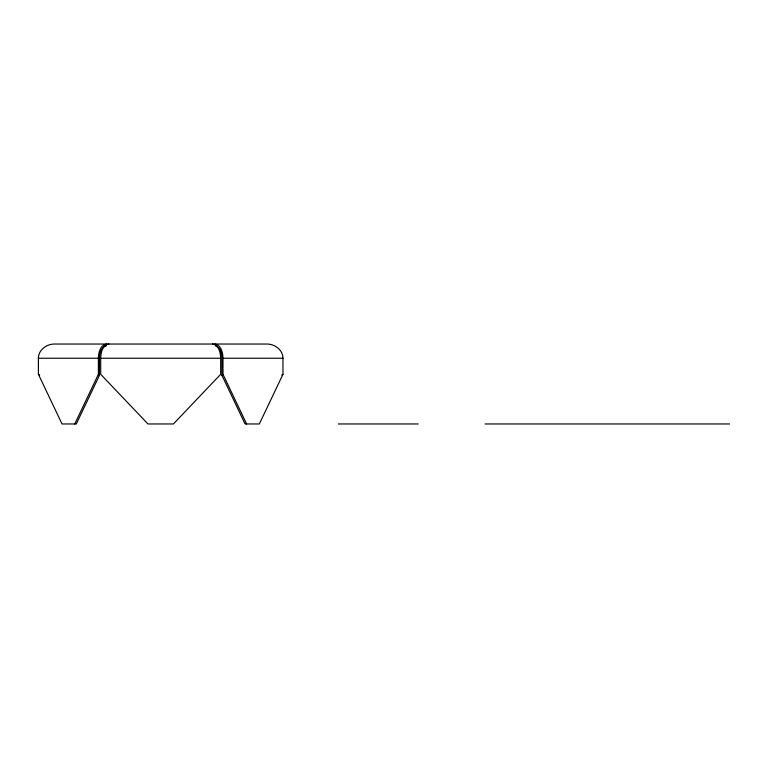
<?xml version="1.0" encoding="UTF-8"?>
<svg xmlns="http://www.w3.org/2000/svg" width="768" height="768" viewBox="0 0 768 768"><rect width="100%" height="100%" fill="white"/><g stroke="black" fill="none" stroke-linecap="round" stroke-linejoin="round"><path stroke-width="1.15" d="M74.755 423.965L98.39 374.304L98.39 358.243C98.448 352.858 100.195 344.861 106.589 344.035M212.467 344.035C218.861 344.861 220.608 352.858 220.666 358.243L220.666 374.304L173.414 423.965L147.955 423.965L100.694 374.304L100.694 358.243C100.762 352.858 102.499 344.861 108.902 344.035M104.966 346.138C100.627 348.307 99.504 353.818 99.418 358.243L99.418 375.389L76.301 423.965L62.026 423.965L38.4 374.304L38.4 358.243C38.371 349.824 46.877 343.795 54.806 344.035L266.554 344.035C274.483 343.795 282.998 349.824 282.96 358.243L282.96 374.304L259.334 423.965L245.069 423.965L221.952 375.389L221.952 358.243C221.866 353.626 220.541 347.27 215.424 345.869M221.952 375.389L222.979 374.304L222.979 358.243C222.912 352.858 221.165 344.861 214.771 344.035M281.683 374.986L282.96 374.304M105.293 346.022L106.262 345.83M38.4 358.243L98.39 358.243M100.694 358.243L220.666 358.243M222.979 358.243L282.96 358.243M338.294 423.965L418.205 423.965M485.04 423.965L729.6 423.965M38.4 374.304L39.686 374.986M98.39 374.304L99.418 375.389M222.979 374.304L246.605 423.965"/></g></svg>
